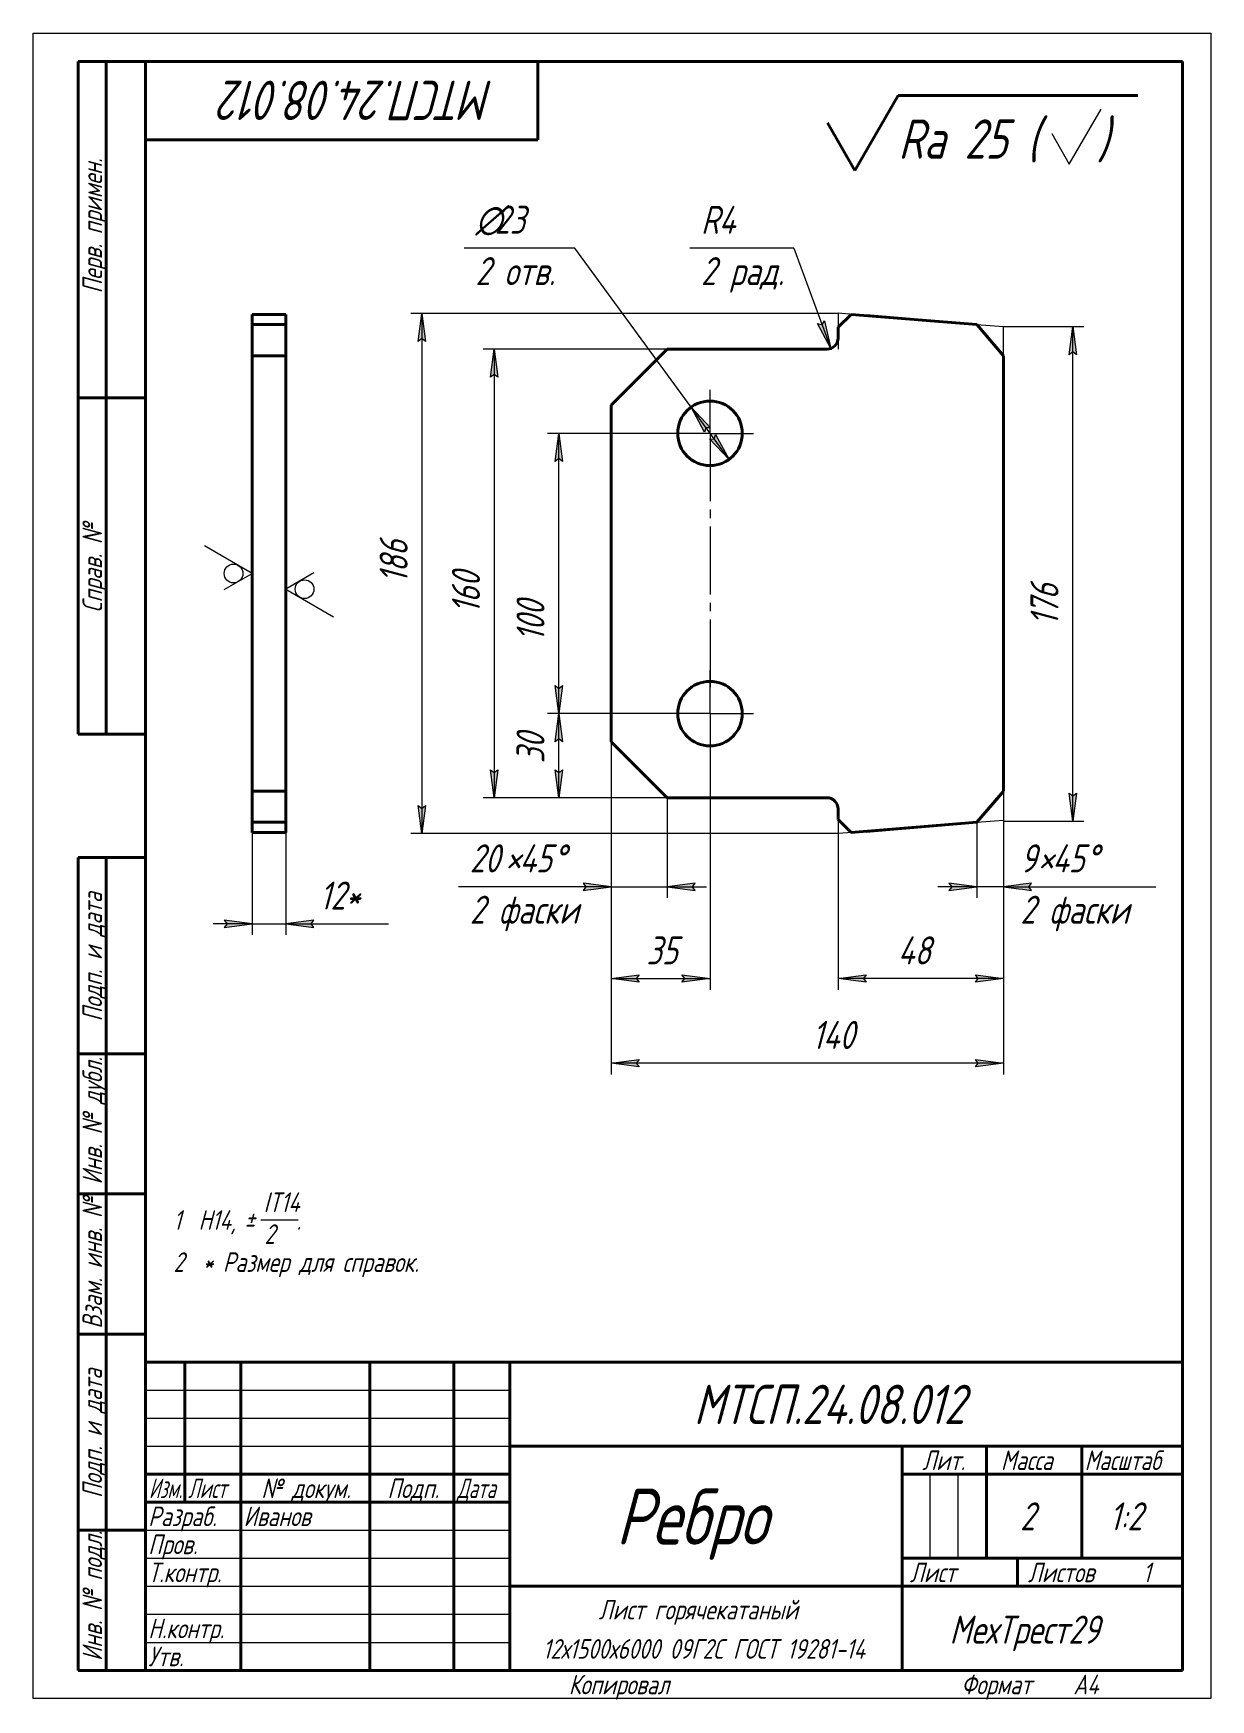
# Model space of a CAD drawing. Header units: millimetres. Extents: x 0 to 210, y 0 to 297.
import ezdxf

# ---------------------------------------------------------------- set-up
doc = ezdxf.new("R2010")
doc.units = ezdxf.units.MM
for name, pattern in [('K5LT_AXLED', [16.607964, 12.107964, -1.5, 1.5, -1.5]), ('K5LT_BASIC', [0]), ('K5LT_THIN', [0])]:
    doc.linetypes.add(name, pattern=pattern)
doc.layers.add('Системный слой', color=7, linetype='Continuous')
doc.styles.add('KDIMTEXTSTYLE', font='GOST_AU.SHX', dxfattribs={"width": 0.96, "oblique": 15, "height": 5})
doc.styles.add('KTEXTSTYLE', font='GOST_AU.SHX', dxfattribs={"width": 0.96, "height": 5})
doc.dimstyles.new('KDIMSTYLE (0.50)', dxfattribs={"dimtxt": 5, "dimasz": 1, "dimexe": 2, "dimexo": 0, "dimgap": 1, "dimtad": 1, "dimlfac": 2, "dimtxsty": 'KDIMTEXTSTYLE', "dimsah": 1, "dimcen": 0, "dimdle": 1, "dimadec": 0, "dimazin": 0, "dimtfac": 0.667, "dimtmove": 0, "dimatfit": 3, "dimfxl": 1, "dimtvp": 1, "dimtolj": 1, "dimtzin": 0, "dimarcsym": 0})

# ---------------------------------------------------------------- blocks, each defined once
blk = doc.blocks.new('D0')
at = {"layer": 'Системный слой'}
blk.add_hatch(color=7, dxfattribs=at).paths.add_polyline_path([(39.05, 138.18), (34.05, 138.84), (34.55, 138.18), (34.05, 137.52)])
at = {"layer": 'Системный слой', "color": 7, "linetype": 'K5LT_THIN', "lineweight": 18}
for p, q in [((39.05, 156.27), (39.05, 136.18)), ((45.05, 156.27), (45.05, 136.18)), ((39.05, 138.18), (32.05, 138.18)), ((39.05, 138.18), (34.05, 138.84)), ((34.05, 138.84), (34.55, 138.18)), ((34.55, 138.18), (34.05, 137.52)), ((34.05, 137.52), (39.05, 138.18)), ((39.05, 138.18), (45.05, 138.18)), ((45.05, 138.18), (49.05, 138.18))]:
    blk.add_line(p, q, dxfattribs=at)
blk.add_wipeout([(51.05, 139.18), (51.05, 146.32), (60.92, 146.32), (60.92, 139.18)]).dxf.layer = 'Системный слой'
at = {"layer": 'Системный слой'}
blk.add_hatch(color=7, dxfattribs=at).paths.add_polyline_path([(49.55, 138.18), (50.05, 138.84), (45.05, 138.18), (50.05, 137.52)])
at = {"layer": 'Системный слой', "color": 7, "linetype": 'K5LT_THIN', "lineweight": 18}
for p, q in [((50.05, 138.84), (45.05, 138.18)), ((45.05, 138.18), (50.05, 137.52)), ((45.05, 138.18), (52.05, 138.18)), ((49.05, 138.18), (63.33, 138.18)), ((49.55, 138.18), (50.05, 138.84)), ((50.05, 137.52), (49.55, 138.18))]:
    blk.add_line(p, q, dxfattribs=at)
at = {"layer": 'Системный слой', "color": 7, "insert": (51.05, 145.71), "char_height": 5, "attachment_point": 1, "style": 'KTEXTSTYLE'}
blk.add_mtext('\\H3.5;\\W0.965;\\Q15;\\Q15;\\H5.00;12*', dxfattribs=at)
blk = doc.blocks.new('KDIMARROW_02')
at = {"layer": 'Системный слой'}
blk.add_hatch(color=0, dxfattribs=at).paths.add_polyline_path([(4.5, 0), (5, 0.66), (0, 0), (5, -0.66)])
at = {"layer": 'Системный слой', "color": 0, "linetype": 'K5LT_THIN', "lineweight": 18}
for p, q in [((0, 0), (-1, 0)), ((5, 0.66), (0, 0)), ((0, 0), (5, -0.66)), ((0, 0), (7, 0)), ((4.5, 0), (5, 0.66)), ((5, -0.66), (4.5, 0))]:
    blk.add_line(p, q, dxfattribs=at)
blk = doc.blocks.new('U0')
at = {"layer": 'Системный слой', "color": 7, "linetype": 'K5LT_THIN', "lineweight": 18}
for p, q in [((50.05, 200.74), (45.05, 197.85)), ((45.05, 197.85), (53.55, 192.95))]:
    blk.add_line(p, q, dxfattribs=at)
blk.add_arc((48.38, 197.85), 1.67, 0, 360, dxfattribs=at)
blk = doc.blocks.new('U1')
at = {"layer": 'Системный слой', "color": 7, "linetype": 'K5LT_THIN', "lineweight": 18}
for p, q in [((39.05, 200.65), (30.55, 205.56)), ((34.05, 197.77), (39.05, 200.65))]:
    blk.add_line(p, q, dxfattribs=at)
blk.add_arc((35.71, 200.65), 1.67, 0, 360, dxfattribs=at)
blk = doc.blocks.new('U2')
at = {"layer": 'Системный слой', "color": 30, "linetype": 'K5LT_AXLED', "lineweight": 18, "true_color": 0xff8000}
for q in [(120.7, 183.4), (112.95, 175.65), (128.45, 175.65), (120.7, 167.9)]:
    blk.add_line((120.7, 175.65), q, dxfattribs=at)
blk = doc.blocks.new('U3')
at = {"layer": 'Системный слой', "color": 30, "linetype": 'K5LT_AXLED', "lineweight": 18, "true_color": 0xff8000}
for q in [(120.7, 233.4), (112.95, 225.65), (128.45, 225.65), (120.7, 180.4)]:
    blk.add_line((120.7, 225.65), q, dxfattribs=at)
blk = doc.blocks.new('D1')
at = {"layer": 'Системный слой'}
for points in [[(148.55, 127.73), (148.05, 128.39), (148.55, 129.04), (143.55, 128.39)], [(173.05, 128.39), (168.05, 129.04), (168.55, 128.39), (168.05, 127.73)]]:
    blk.add_hatch(color=7, dxfattribs=at).paths.add_polyline_path(points)
at = {"layer": 'Системный слой', "color": 7, "linetype": 'K5LT_THIN', "lineweight": 18}
for p, q in [((173.05, 161.84), (173.05, 126.39)), ((143.55, 154.25), (143.55, 126.39)), ((143.55, 128.39), (148.55, 129.04)), ((148.55, 127.73), (143.55, 128.39)), ((148.55, 129.04), (148.05, 128.39)), ((148.05, 128.39), (148.55, 127.73)), ((168.55, 128.39), (168.05, 129.04)), ((168.05, 129.04), (173.05, 128.39)), ((173.05, 128.39), (168.05, 127.73)), ((168.05, 127.73), (168.55, 128.39))]:
    blk.add_line(p, q, dxfattribs=at)
blk.add_wipeout([(154.21, 129.39), (154.21, 136.52), (162.06, 136.52), (162.06, 129.39)]).dxf.layer = 'Системный слой'
blk.add_line((173.05, 128.39), (143.55, 128.39), dxfattribs=at)
at = {"layer": 'Системный слой', "color": 7, "insert": (154.21, 135.92), "char_height": 5, "attachment_point": 1, "style": 'KTEXTSTYLE'}
blk.add_mtext('\\H3.5;\\W0.965;\\Q15;\\Q15;\\H5.00;48', dxfattribs=at)
blk = doc.blocks.new('KDIMARROW_01')
at = {"layer": 'Системный слой'}
blk.add_hatch(color=0, dxfattribs=at).paths.add_polyline_path([(0, 0), (-5, 0.66), (-4.5, 0), (-5, -0.66)])
at = {"layer": 'Системный слой', "color": 0, "linetype": 'K5LT_THIN', "lineweight": 18}
for p, q in [((-4.5, 0), (-5, 0.66)), ((-5, 0.66), (0, 0)), ((0, 0), (-5, -0.66)), ((-5, -0.66), (-4.5, 0)), ((0, 0), (-1, 0))]:
    blk.add_line(p, q, dxfattribs=at)
blk = doc.blocks.new('D2')
at = {"layer": 'Системный слой'}
blk.add_hatch(color=7, dxfattribs=at).paths.add_polyline_path([(168.31, 144.78), (163.31, 145.44), (163.81, 144.78), (163.31, 144.12)])
at = {"layer": 'Системный слой', "color": 7, "linetype": 'K5LT_THIN', "lineweight": 18}
for p, q in [((173.05, 161.58), (173.05, 142.78)), ((168.31, 156.27), (168.31, 142.78)), ((168.31, 144.78), (161.31, 144.78)), ((168.31, 144.78), (163.31, 145.44)), ((163.31, 145.44), (163.81, 144.78)), ((163.81, 144.78), (163.31, 144.12)), ((163.31, 144.12), (168.31, 144.78)), ((173.05, 144.78), (168.31, 144.78)), ((173.05, 144.78), (174.05, 144.78))]:
    blk.add_line(p, q, dxfattribs=at)
blk.add_wipeout([(176.05, 136.64), (176.05, 153.04), (197.35, 153.04), (197.35, 136.64)]).dxf.layer = 'Системный слой'
at = {"layer": 'Системный слой'}
blk.add_hatch(color=7, dxfattribs=at).paths.add_polyline_path([(177.55, 144.78), (178.05, 145.44), (173.05, 144.78), (178.05, 144.12)])
at = {"layer": 'Системный слой', "color": 7, "linetype": 'K5LT_THIN', "lineweight": 18}
for p, q in [((178.05, 145.44), (173.05, 144.78)), ((173.05, 144.78), (178.05, 144.12)), ((173.05, 144.78), (180.05, 144.78)), ((174.05, 144.78), (200.24, 144.78)), ((177.55, 144.78), (178.05, 145.44)), ((178.05, 144.12), (177.55, 144.78))]:
    blk.add_line(p, q, dxfattribs=at)
at = {"layer": 'Системный слой', "color": 7, "char_height": 5, "attachment_point": 1, "style": 'KTEXTSTYLE'}
for s, insert in [('\\H3.5;\\W0.965;\\Q15;\\Q15;\\H5.00;9', (176.05, 152.34)), ('\\H3.5;\\W0.965;\\Q15;\\Q15;\\H5.00;45', (181.74, 152.34)), ('\\H3.5;\\W0.965;\\Q15;\\Q15;\\H5.00;°', (187.69, 152.34)), ('\\H3.5;\\W0.965;\\Q15;\\Q15;\\H5.00;×', (179.22, 152.34)), ('\\H3.5;\\W0.965;\\Q15;\\Q15;\\H5.00;2 фаски', (176.05, 143.18))]:
    blk.add_mtext(s, dxfattribs=dict(at, insert=insert))
blk = doc.blocks.new('D3')
at = {"layer": 'Системный слой'}
for points in [[(186.05, 239.68), (185.4, 244.68), (184.74, 239.68), (185.4, 240.18)], [(185.4, 156.48), (186.05, 161.48), (185.4, 160.98), (184.74, 161.48)]]:
    blk.add_hatch(color=7, dxfattribs=at).paths.add_polyline_path(points)
at = {"layer": 'Системный слой', "color": 7, "linetype": 'K5LT_THIN', "lineweight": 18}
for p, q in [((173.05, 244.68), (187.4, 244.68)), ((184.74, 239.68), (185.4, 244.68)), ((185.4, 244.68), (186.05, 239.68)), ((185.4, 240.18), (184.74, 239.68)), ((186.05, 239.68), (185.4, 240.18)), ((185.4, 156.48), (184.74, 161.48)), ((184.74, 161.48), (185.4, 160.98)), ((185.4, 160.98), (186.05, 161.48)), ((186.05, 161.48), (185.4, 156.48)), ((173.05, 156.48), (187.4, 156.48))]:
    blk.add_line(p, q, dxfattribs=at)
blk.add_wipeout([(184.4, 191.34), (177.26, 191.34), (177.26, 201.21), (184.4, 201.21)]).dxf.layer = 'Системный слой'
blk.add_line((185.4, 156.48), (185.4, 244.68), dxfattribs=at)
at = {"layer": 'Системный слой', "color": 7, "insert": (177.86, 191.34), "char_height": 5, "attachment_point": 1, "rotation": 90, "style": 'KTEXTSTYLE'}
blk.add_mtext('\\H3.5;\\W0.965;\\Q15;\\Q15;\\H5.00;176', dxfattribs=at)
blk = doc.blocks.new('D4')
at = {"layer": 'Системный слой'}
for points in [[(69.96, 242.05), (69.31, 247.05), (68.65, 242.05), (69.31, 242.55)], [(69.31, 154.25), (69.96, 159.25), (69.31, 158.75), (68.65, 159.25)]]:
    blk.add_hatch(color=7, dxfattribs=at).paths.add_polyline_path(points)
at = {"layer": 'Системный слой', "color": 7, "linetype": 'K5LT_THIN', "lineweight": 18}
for p, q in [((143.55, 247.05), (67.31, 247.05)), ((68.65, 242.05), (69.31, 247.05)), ((69.31, 247.05), (69.96, 242.05)), ((69.31, 242.55), (68.65, 242.05)), ((69.96, 242.05), (69.31, 242.55)), ((69.31, 154.25), (68.65, 159.25)), ((68.65, 159.25), (69.31, 158.75)), ((69.31, 158.75), (69.96, 159.25)), ((69.96, 159.25), (69.31, 154.25)), ((143.55, 154.25), (67.31, 154.25))]:
    blk.add_line(p, q, dxfattribs=at)
blk.add_wipeout([(68.31, 198.91), (61.17, 198.91), (61.17, 208.78), (68.31, 208.78)]).dxf.layer = 'Системный слой'
blk.add_line((69.31, 247.05), (69.31, 154.25), dxfattribs=at)
at = {"layer": 'Системный слой', "color": 7, "insert": (61.77, 198.91), "char_height": 5, "attachment_point": 1, "rotation": 90, "style": 'KTEXTSTYLE'}
blk.add_mtext('\\H3.5;\\W0.965;\\Q15;\\Q15;\\H5.00;186', dxfattribs=at)
blk = doc.blocks.new('D5')
at = {"layer": 'Системный слой'}
for points in [[(107.55, 113.31), (108.05, 113.97), (103.05, 113.31), (108.05, 112.65)], [(173.05, 113.31), (168.05, 113.97), (168.55, 113.31), (168.05, 112.65)]]:
    blk.add_hatch(color=7, dxfattribs=at).paths.add_polyline_path(points)
at = {"layer": 'Системный слой', "color": 7, "linetype": 'K5LT_THIN', "lineweight": 18}
for p, q in [((103.05, 170.65), (103.05, 111.31)), ((173.05, 161.84), (173.05, 111.31)), ((103.05, 113.31), (108.05, 113.97)), ((108.05, 112.65), (103.05, 113.31)), ((108.05, 113.97), (107.55, 113.31)), ((107.55, 113.31), (108.05, 112.65)), ((168.55, 113.31), (168.05, 113.97)), ((168.05, 113.97), (173.05, 113.31)), ((173.05, 113.31), (168.05, 112.65)), ((168.05, 112.65), (168.55, 113.31))]:
    blk.add_line(p, q, dxfattribs=at)
blk.add_wipeout([(138.9, 114.31), (138.9, 121.44), (148.78, 121.44), (148.78, 114.31)]).dxf.layer = 'Системный слой'
blk.add_line((173.05, 113.31), (103.05, 113.31), dxfattribs=at)
at = {"layer": 'Системный слой', "color": 7, "insert": (138.9, 120.84), "char_height": 5, "attachment_point": 1, "style": 'KTEXTSTYLE'}
blk.add_mtext('\\H3.5;\\W0.965;\\Q15;\\Q15;\\H5.00;140', dxfattribs=at)
blk = doc.blocks.new('D6')
at = {"layer": 'Системный слой'}
blk.add_hatch(color=7, dxfattribs=at).paths.add_polyline_path([(117.55, 144.78), (118.05, 145.44), (113.05, 144.78), (118.05, 144.12)])
at = {"layer": 'Системный слой', "color": 7, "linetype": 'K5LT_THIN', "lineweight": 18}
for p, q in [((103.05, 170.65), (103.05, 142.78)), ((113.05, 160.65), (113.05, 142.78)), ((103.05, 144.78), (102.05, 144.78)), ((103.05, 144.78), (113.05, 144.78)), ((118.05, 145.44), (113.05, 144.78)), ((113.05, 144.78), (118.05, 144.12)), ((113.05, 144.78), (120.05, 144.78)), ((117.55, 144.78), (118.05, 145.44)), ((118.05, 144.12), (117.55, 144.78))]:
    blk.add_line(p, q, dxfattribs=at)
blk.add_wipeout([(77.86, 136.64), (77.86, 153.04), (99.16, 153.04), (99.16, 136.64)]).dxf.layer = 'Системный слой'
at = {"layer": 'Системный слой'}
blk.add_hatch(color=7, dxfattribs=at).paths.add_polyline_path([(98.05, 144.12), (103.05, 144.78), (98.05, 145.44), (98.55, 144.78)])
at = {"layer": 'Системный слой', "color": 7, "linetype": 'K5LT_THIN', "lineweight": 18}
for p, q in [((102.05, 144.78), (75.86, 144.78)), ((103.05, 144.78), (96.05, 144.78)), ((103.05, 144.78), (98.05, 145.44)), ((98.05, 145.44), (98.55, 144.78)), ((98.55, 144.78), (98.05, 144.12)), ((98.05, 144.12), (103.05, 144.78))]:
    blk.add_line(p, q, dxfattribs=at)
at = {"layer": 'Системный слой', "color": 7, "char_height": 5, "attachment_point": 1, "style": 'KTEXTSTYLE'}
for s, insert in [('\\H3.5;\\W0.965;\\Q15;\\Q15;\\H5.00;20', (77.86, 152.34)), ('\\H3.5;\\W0.965;\\Q15;\\Q15;\\H5.00;45', (86.72, 152.34)), ('\\H3.5;\\W0.965;\\Q15;\\Q15;\\H5.00;°', (92.67, 152.34)), ('\\H3.5;\\W0.965;\\Q15;\\Q15;\\H5.00;×', (84.21, 152.34)), ('\\H3.5;\\W0.965;\\Q15;\\Q15;\\H5.00;2 фаски', (77.86, 143.18))]:
    blk.add_mtext(s, dxfattribs=dict(at, insert=insert))
blk = doc.blocks.new('D7')
at = {"layer": 'Системный слой'}
for points in [[(82.87, 235.65), (82.21, 240.65), (81.55, 235.65), (82.21, 236.15)], [(82.21, 160.65), (82.87, 165.65), (82.21, 165.15), (81.55, 165.65)]]:
    blk.add_hatch(color=7, dxfattribs=at).paths.add_polyline_path(points)
at = {"layer": 'Системный слой', "color": 7, "linetype": 'K5LT_THIN', "lineweight": 18}
for p, q in [((113.05, 240.65), (80.21, 240.65)), ((81.55, 235.65), (82.21, 240.65)), ((82.21, 240.65), (82.87, 235.65)), ((82.21, 236.15), (81.55, 235.65)), ((82.87, 235.65), (82.21, 236.15)), ((82.21, 160.65), (81.55, 165.65)), ((81.55, 165.65), (82.21, 165.15)), ((82.21, 165.15), (82.87, 165.65)), ((82.87, 165.65), (82.21, 160.65)), ((113.05, 160.65), (80.21, 160.65))]:
    blk.add_line(p, q, dxfattribs=at)
blk.add_wipeout([(81.21, 193.51), (74.07, 193.51), (74.07, 203.39), (81.21, 203.39)]).dxf.layer = 'Системный слой'
blk.add_line((82.21, 240.65), (82.21, 160.65), dxfattribs=at)
at = {"layer": 'Системный слой', "color": 7, "insert": (74.67, 193.51), "char_height": 5, "attachment_point": 1, "rotation": 90, "style": 'KTEXTSTYLE'}
blk.add_mtext('\\H3.5;\\W0.965;\\Q15;\\Q15;\\H5.00;160', dxfattribs=at)
blk = doc.blocks.new('D8')
at = {"layer": 'Системный слой', "color": 7, "linetype": 'K5LT_THIN', "lineweight": 18}
blk.add_line((113.05, 160.65), (91.71, 160.65), dxfattribs=at)
blk.add_wipeout([(92.71, 166.77), (85.57, 166.77), (85.57, 174.23), (92.71, 174.23)]).dxf.layer = 'Системный слой'
at = {"layer": 'Системный слой'}
for points in [[(94.37, 170.65), (93.71, 175.65), (93.05, 170.65), (93.71, 171.15)], [(93.71, 160.65), (94.37, 165.65), (93.71, 165.15), (93.05, 165.65)]]:
    blk.add_hatch(color=7, dxfattribs=at).paths.add_polyline_path(points)
at = {"layer": 'Системный слой', "color": 7, "linetype": 'K5LT_THIN', "lineweight": 18}
for p, q in [((120.7, 175.65), (91.71, 175.65)), ((93.05, 170.65), (93.71, 175.65)), ((93.71, 175.65), (94.37, 170.65)), ((93.71, 160.65), (93.71, 175.65)), ((93.71, 171.15), (93.05, 170.65)), ((94.37, 170.65), (93.71, 171.15)), ((93.71, 160.65), (93.05, 165.65)), ((93.05, 165.65), (93.71, 165.15)), ((93.71, 165.15), (94.37, 165.65)), ((94.37, 165.65), (93.71, 160.65))]:
    blk.add_line(p, q, dxfattribs=at)
at = {"layer": 'Системный слой', "color": 7, "insert": (86.18, 166.77), "char_height": 5, "attachment_point": 1, "rotation": 90, "style": 'KTEXTSTYLE'}
blk.add_mtext('\\H3.5;\\W0.965;\\Q15;\\Q15;\\H5.00;30', dxfattribs=at)
blk = doc.blocks.new('D9')
at = {"layer": 'Системный слой'}
for points in [[(94.37, 220.65), (93.71, 225.65), (93.05, 220.65), (93.71, 221.15)], [(93.71, 175.65), (94.37, 180.65), (93.71, 180.15), (93.05, 180.65)]]:
    blk.add_hatch(color=7, dxfattribs=at).paths.add_polyline_path(points)
at = {"layer": 'Системный слой', "color": 7, "linetype": 'K5LT_THIN', "lineweight": 18}
for p, q in [((120.7, 225.65), (91.71, 225.65)), ((93.05, 220.65), (93.71, 225.65)), ((93.71, 225.65), (94.37, 220.65)), ((93.71, 221.15), (93.05, 220.65)), ((94.37, 220.65), (93.71, 221.15)), ((93.71, 175.65), (93.05, 180.65)), ((93.05, 180.65), (93.71, 180.15)), ((93.71, 180.15), (94.37, 180.65)), ((94.37, 180.65), (93.71, 175.65)), ((120.7, 175.65), (91.71, 175.65))]:
    blk.add_line(p, q, dxfattribs=at)
blk.add_wipeout([(92.71, 188.51), (85.57, 188.51), (85.57, 198.39), (92.71, 198.39)]).dxf.layer = 'Системный слой'
blk.add_line((93.71, 175.65), (93.71, 225.65), dxfattribs=at)
at = {"layer": 'Системный слой', "color": 7, "insert": (86.18, 188.51), "char_height": 5, "attachment_point": 1, "rotation": 90, "style": 'KTEXTSTYLE'}
blk.add_mtext('\\H3.5;\\W0.965;\\Q15;\\Q15;\\H5.00;100', dxfattribs=at)
blk = doc.blocks.new('D10')
at = {"layer": 'Системный слой', "color": 7, "linetype": 'K5LT_THIN', "lineweight": 18}
for p, q in [((120.7, 175.65), (120.7, 126.39)), ((103.05, 170.65), (103.05, 126.39))]:
    blk.add_line(p, q, dxfattribs=at)
blk.add_wipeout([(109.36, 129.39), (109.36, 136.52), (116.44, 136.52), (116.44, 129.39)]).dxf.layer = 'Системный слой'
at = {"layer": 'Системный слой'}
for points in [[(107.55, 128.39), (108.05, 129.04), (103.05, 128.39), (108.05, 127.73)], [(120.7, 128.39), (115.7, 129.04), (116.2, 128.39), (115.7, 127.73)]]:
    blk.add_hatch(color=7, dxfattribs=at).paths.add_polyline_path(points)
at = {"layer": 'Системный слой', "color": 7, "linetype": 'K5LT_THIN', "lineweight": 18}
for p, q in [((103.05, 128.39), (108.05, 129.04)), ((108.05, 127.73), (103.05, 128.39)), ((103.05, 128.39), (120.7, 128.39)), ((108.05, 129.04), (107.55, 128.39)), ((107.55, 128.39), (108.05, 127.73)), ((116.2, 128.39), (115.7, 129.04)), ((115.7, 129.04), (120.7, 128.39)), ((120.7, 128.39), (115.7, 127.73)), ((115.7, 127.73), (116.2, 128.39))]:
    blk.add_line(p, q, dxfattribs=at)
at = {"layer": 'Системный слой', "color": 7, "insert": (109.36, 135.92), "char_height": 5, "attachment_point": 1, "style": 'KTEXTSTYLE'}
blk.add_mtext('\\H3.5;\\W0.965;\\Q15;\\Q15;\\H5.00;35', dxfattribs=at)
blk = doc.blocks.new('D11')
at = {"layer": 'Системный слой'}
blk.add_hatch(color=7, dxfattribs=at).paths.add_polyline_path([(142.24, 240.78), (141.13, 245.7), (140.68, 245), (139.89, 245.24)])
at = {"layer": 'Системный слой', "color": 7, "linetype": 'K5LT_THIN', "lineweight": 18}
for p, q in [((135.63, 258.69), (142.24, 240.78)), ((142.24, 240.78), (139.89, 245.24)), ((139.89, 245.24), (140.68, 245)), ((140.68, 245), (141.13, 245.7)), ((141.13, 245.7), (142.24, 240.78))]:
    blk.add_line(p, q, dxfattribs=at)
blk.add_wipeout([(119.08, 250.56), (119.08, 266.83), (133.05, 266.83), (133.05, 250.56)]).dxf.layer = 'Системный слой'
blk.add_line((135.63, 258.69), (117.08, 258.69), dxfattribs=at)
at = {"layer": 'Системный слой', "color": 7, "char_height": 5, "attachment_point": 1, "style": 'KTEXTSTYLE'}
for s, insert in [('\\H3.5;\\W0.965;\\Q15;\\Q15;\\H5.00;R', (119.08, 266.23)), ('\\H3.5;\\W0.965;\\Q15;\\Q15;\\H5.00;4', (122.26, 266.23)), ('\\H3.5;\\W0.965;\\Q15;\\Q15;\\H5.00;2 рад.', (119.08, 257.09))]:
    blk.add_mtext(s, dxfattribs=dict(at, insert=insert))
blk = doc.blocks.new('D12')
at = {"layer": 'Системный слой'}
for points in [[(120.79, 226.65), (117.31, 230.3), (119.72, 225.87), (119.96, 226.66)], [(124.09, 221.01), (121.67, 225.44), (121.43, 224.64), (120.61, 224.66)]]:
    blk.add_hatch(color=7, dxfattribs=at).paths.add_polyline_path(points)
at = {"layer": 'Системный слой', "color": 7, "linetype": 'K5LT_THIN', "lineweight": 18}
for p, q in [((117.31, 230.3), (96.61, 258.69)), ((117.31, 230.3), (120.79, 226.65)), ((119.72, 225.87), (117.31, 230.3)), ((124.09, 221.01), (117.31, 230.3)), ((119.96, 226.66), (119.72, 225.87)), ((120.79, 226.65), (119.96, 226.66)), ((124.09, 221.01), (120.61, 224.66)), ((120.61, 224.66), (121.43, 224.64)), ((121.43, 224.64), (121.67, 225.44)), ((121.67, 225.44), (124.09, 221.01))]:
    blk.add_line(p, q, dxfattribs=at)
blk.add_wipeout([(78.87, 250.56), (78.87, 266.95), (93.98, 266.95), (93.98, 250.56)]).dxf.layer = 'Системный слой'
blk.add_line((96.61, 258.69), (76.87, 258.69), dxfattribs=at)
at = {"layer": 'Системный слой', "color": 7, "char_height": 5, "attachment_point": 1, "style": 'KTEXTSTYLE'}
for s, insert in [('\\H3.5;\\W0.965;\\Q15;\\Q15;\\H5.00;∅', (78.87, 266.26)), ('\\H3.5;\\W0.965;\\Q15;\\Q15;\\H5.00;23', (82.31, 266.26)), ('\\H3.5;\\W0.965;\\Q15;\\Q15;\\H5.00;2 отв.', (78.87, 257.09))]:
    blk.add_mtext(s, dxfattribs=dict(at, insert=insert))
blk = doc.blocks.new('U4')
at = {"color": 7, "linetype": 'K5LT_THIN', "lineweight": 18}
for p, q in [((0, 0), (0, 297)), ((0, 297), (210, 297)), ((210, 297), (210, 0)), ((20, 55), (85, 55)), ((20, 50), (85, 50)), ((20, 45), (85, 45)), ((159.96, 25), (159.96, 40)), ((164.98, 25), (164.98, 40)), ((20, 30), (85, 30)), ((20, 25), (85, 25)), ((20, 20), (85, 20)), ((20, 15), (85, 15)), ((20, 10), (85, 10)), ((210, 0), (0, 0))]:
    blk.add_line(p, q, dxfattribs=at)
at = {"color": 150, "linetype": 'K5LT_BASIC', "lineweight": 40, "true_color": 0x0080ff}
for p, q in [((8, 172), (8, 292)), ((20, 292), (8, 292)), ((13, 172), (13, 292)), ((20, 5), (20, 292)), ((20, 292), (205, 292)), ((90, 292), (90, 278)), ((205, 292), (205, 5)), ((90, 278), (20, 278)), ((20, 232), (8, 232)), ((20, 172), (8, 172)), ((8, 5), (8, 150)), ((20, 150), (8, 150)), ((13, 5), (13, 150)), ((20, 115), (8, 115)), ((20, 90), (8, 90)), ((20, 65), (8, 65)), ((20, 60), (205, 60)), ((20, 5), (20, 60)), ((27, 35), (27, 60)), ((37, 5), (37, 60)), ((60, 5), (60, 60)), ((75, 5), (75, 60)), ((85, 5), (85, 60)), ((85, 45), (205, 45)), ((155, 5), (155, 45)), ((170, 25), (170, 45)), ((187, 25), (187, 45)), ((20, 40), (85, 40)), ((155, 40), (170, 40)), ((170, 40), (205, 40)), ((20, 35), (85, 35)), ((20, 30), (8, 30)), ((155, 25), (205, 25)), ((175.57, 20), (175.57, 25)), ((85, 20), (155, 20)), ((155, 20), (205, 20)), ((20, 5), (8, 5)), ((205, 5), (20, 5))]:
    blk.add_line(p, q, dxfattribs=at)
at = {"color": 7, "attachment_point": 1, "style": 'KTEXTSTYLE'}
for s, insert, char_height, rotation in [('\\H3.5;\\W0.965;\\Q15;\\Q15;\\H7.00;МТСП.24.08.012', (82.2, 281.55), 7, 180), ('\\H3.5;\\W0.965;\\Q15;\\Q15;Перв. примен.', (8.77, 250.61), 3.5, 90), ('\\H3.5;\\W0.965;\\Q15;\\Q15;Справ. №', (8.77, 193.68), 3.5, 90), ('\\H3.5;\\W0.965;\\Q15;\\Q15;Подп. и дата', (8.77, 120.75), 3.5, 90), ('\\H3.5;\\W0.965;\\Q15;\\Q15;Инв. № дубл.', (8.77, 91.67), 3.5, 90), ('\\H3.5;\\W0.965;\\Q15;\\Q15;Взам. инв. №', (8.77, 65.94), 3.5, 90), ('\\H3.5;\\W0.965;\\Q15;\\Q15;Подп. и дата', (8.77, 35.75), 3.5, 90), ('\\H3.5;\\W0.965;\\Q15;\\Q15;Инв. № подл.', (8.77, 6.67), 3.5, 90)]:
    blk.add_mtext(s, dxfattribs=dict(at, insert=insert, char_height=char_height, rotation=rotation))
for s, insert, char_height in [('\\H3.5;\\W0.965;\\Q15;\\Q15;\\H7.00;МТСП.24.08.012', (117.8, 55.95), 7), ('\\H3.5;\\W0.965;\\Q15;\\Q15;Лит.', (158.56, 44.23), 3.5), ('\\H3.5;\\W0.965;\\Q15;\\Q15;Масса', (172.58, 44.23), 3.5), ('\\H3.5;\\W0.965;\\Q15;\\Q15;\\W0.941;Масштаб', (187.52, 44.23), 3.5), ('\\H3.5;\\W0.965;\\Q15;\\Q15;\\W0.797;Изм.', (20.61, 39.23), 3.5), ('\\H3.5;\\W0.965;\\Q15;\\Q15;\\W0.807;Лист', (27.6, 39.23), 3.5), ('\\H3.5;\\W0.965;\\Q15;\\Q15;№ докум.', (40.67, 39.23), 3.5), ('\\H3.5;\\W0.965;\\Q15;\\Q15;Подп.', (63.15, 39.23), 3.5), ('\\H3.5;\\W0.965;\\Q15;\\Q15;\\W0.807;Дата', (75.6, 39.23), 3.5), ('\\H3.5;\\W0.965;\\Q15;\\Q15;\\H10.00;Ребро', (103.89, 37.43), 10), ('\\H3.5;\\W0.965;\\Q15;\\Q15;Разраб.', (20.5, 34.23), 3.5), ('\\H3.5;\\W0.965;\\Q15;\\Q15;Иванов', (37.5, 34.23), 3.5), ('\\H3.5;\\W0.965;\\Q15;\\Q15;\\H5.00;2', (176, 34.97), 5), ('\\H3.5;\\W0.965;\\Q15;\\Q15;\\H5.00;1:2', (191.92, 34.97), 5), ('\\H3.5;\\W0.965;\\Q15;\\Q15;Пров.', (20.5, 29.23), 3.5), ('\\H3.5;\\W0.965;\\Q15;\\Q15;Т.контр.', (20.5, 24.23), 3.5), ('\\H3.5;\\W0.965;\\Q15;\\Q15;Лист', (156.36, 24.23), 3.5), ('\\H3.5;\\W0.965;\\Q15;\\Q15;Листов', (177.41, 24.23), 3.5), ('\\H3.5;\\W0.965;\\Q15;\\Q15;1', (197.91, 24.23), 3.5), ('\\H3.5;\\W0.965;\\Q15;\\Q15;Лист горячекатаный', (100.84, 17.58), 3.5), ('\\H3.5;\\W0.965;\\Q15;\\Q15;Н.контр.', (20.5, 14.23), 3.5), ('\\H3.5;\\W0.965;\\Q15;\\Q15;\\H5.00;МехТрест29', (163.41, 14.77), 5), ('\\H3.5;\\W0.965;\\Q15;\\Q15;Утв.', (20.5, 9.23), 3.5), ('\\H3.5;\\W0.965;\\Q15;\\Q15;   12х1500х6000 09Г2С ГОСТ 19281-14', (85.66, 10.58), 3.5), ('\\H3.5;\\W0.965;\\Q15;\\Q15;Копировал', (95.5, 4.23), 3.5), ('\\H3.5;\\W0.965;\\Q15;\\Q15;Формат', (165.5, 4.23), 3.5), ('\\H3.5;\\W0.965;\\Q15;\\Q15;A4', (185.5, 4.23), 3.5)]:
    blk.add_mtext(s, dxfattribs=dict(at, insert=insert, char_height=char_height))
blk = doc.blocks.new('U5')
at = {"color": 7, "linetype": 'K5LT_THIN', "lineweight": 18}
blk.add_line((40.56, 85.34), (47.23, 85.34), dxfattribs=at)
at = {"color": 7, "char_height": 3.5, "attachment_point": 1, "style": 'KTEXTSTYLE'}
for s, insert in [('\\H3.5;\\W0.965;\\Q15;\\Q15;IT14', (41.08, 90.26)), ('\\H3.5;\\W0.965;\\Q15;\\Q15;1', (25, 87.09)), ('\\H3.5;\\W0.965;\\Q15;\\Q15;H14, ', (29.48, 87.09)), ('\\H3.5;\\W0.965;\\Q15;\\Q15;±', (37.63, 87.09)), ('\\H3.5;\\W0.965;\\Q15;\\Q15;2', (41.23, 84.57)), ('\\H3.5;\\W0.965;\\Q15;\\Q15;.', (46.94, 87.09)), ('\\H3.5;\\W0.965;\\Q15;\\Q15;2', (25, 79.57)), ('\\H3.5;\\W0.965;\\Q15;\\Q15;* Размер для справок.', (30.22, 79.57))]:
    blk.add_mtext(s, dxfattribs=dict(at, insert=insert))
blk = doc.blocks.new('U6')
at = {"color": 150, "linetype": 'K5LT_BASIC', "lineweight": 40, "true_color": 0x0080ff}
for p, q in [((146.55, 272.51), (154.28, 285.91)), ((154.28, 285.91), (197, 285.91)), ((141.64, 281.01), (146.55, 272.51))]:
    blk.add_line(p, q, dxfattribs=at)
at = {"color": 7, "linetype": 'K5LT_THIN', "lineweight": 18}
for p, q in [((184.77, 273.69), (190.45, 283.49)), ((181.67, 279.13), (184.77, 273.69))]:
    blk.add_line(p, q, dxfattribs=at)
at = {"color": 7, "char_height": 7, "attachment_point": 1, "style": 'KTEXTSTYLE'}
for s, insert in [('\\H3.5;\\W0.965;\\Q15;\\Q15;\\H7.00;Ra 25 (', (154.28, 281.65)), ('\\H3.5;\\W0.965;\\Q15;\\Q15;\\H7.00;)', (189.75, 281.65))]:
    blk.add_mtext(s, dxfattribs=dict(at, insert=insert))

msp = doc.modelspace()

# ---------------------------------------------------------------- linework, layer by layer
at = {"layer": 'Системный слой', "color": 150, "linetype": 'K5LT_BASIC', "lineweight": 40, "true_color": 0x0080ff}
for p, q in [((39.0483, 245.0405), (39.0483, 246.8735)), ((39.0483, 246.8735), (45.0483, 246.8735)), ((45.0483, 245.0405), (45.0483, 246.8735)), ((145.8596, 246.8735), (143.5483, 244.5622)), ((168.3141, 245.0405), (145.8596, 246.8735)), ((39.0483, 239.4646), (39.0483, 245.0405)), ((39.0483, 245.0405), (45.0483, 245.0405)), ((45.0483, 239.4646), (45.0483, 245.0405)), ((143.5483, 244.5622), (143.5483, 242.654)), ((159.9717, 245.7215), (148.5483, 246.654)), ((168.3141, 245.0405), (159.9717, 245.7215)), ((173.0483, 239.4646), (168.3141, 245.0405)), ((171.7488, 240.9951), (168.3141, 245.0405)), ((173.0483, 239.4646), (171.7488, 240.9951)), ((39.0483, 239.4646), (45.0483, 239.4646)), ((39.0483, 161.8435), (39.0483, 239.4646)), ((45.0483, 161.8435), (45.0483, 239.4646)), ((113.0483, 240.654), (103.0483, 230.654)), ((141.5483, 240.654), (113.0483, 240.654)), ((173.0483, 161.8435), (173.0483, 239.4646)), ((173.0483, 161.8435), (173.0483, 239.4646)), ((103.0483, 170.654), (103.0483, 230.654)), ((103.0483, 170.654), (113.0483, 160.654)), ((39.0483, 161.8435), (45.0483, 161.8435)), ((39.0483, 156.2676), (39.0483, 161.8435)), ((45.0483, 156.2676), (45.0483, 161.8435)), ((113.0483, 160.654), (141.5483, 160.654)), ((168.3141, 156.2676), (173.0483, 161.8435)), ((171.7909, 160.3625), (173.0483, 161.8435)), ((143.5483, 158.654), (143.5483, 156.7459)), ((168.3141, 156.2676), (171.7909, 160.3625)), ((39.0483, 154.4346), (39.0483, 156.2676)), ((39.0483, 156.2676), (45.0483, 156.2676)), ((45.0483, 154.4346), (45.0483, 156.2676)), ((143.5483, 156.7459), (145.8596, 154.4346)), ((145.8596, 154.4346), (168.3141, 156.2676)), ((148.5483, 154.654), (160.5779, 155.636)), ((160.5779, 155.636), (168.3141, 156.2676)), ((45.0483, 154.4346), (39.0483, 154.4346))]:
    msp.add_line(p, q, dxfattribs=at)
at = {"layer": 'Системный слой', "color": 7, "linetype": 'K5LT_THIN', "lineweight": 18}
for p, q in [((146.2429, 246.8422), (143.5483, 247.0622)), ((143.5483, 247.0622), (143.5483, 240.654)), ((168.3141, 245.0405), (173.0483, 244.6829)), ((173.0483, 238.5496), (173.0483, 244.6829)), ((173.0483, 161.8435), (173.0483, 156.4806)), ((143.5483, 156.7459), (143.5483, 154.2459)), ((148.5483, 154.654), (143.5483, 154.2459)), ((168.3141, 156.2676), (173.0483, 156.654))]:
    msp.add_line(p, q, dxfattribs=at)
at = {"layer": 'Системный слой', "color": 150, "linetype": 'K5LT_BASIC', "lineweight": 40, "true_color": 0x0080ff}
for centre in [(120.6983, 225.654), (120.6983, 175.654)]:
    msp.add_circle(centre, 5.75, dxfattribs=at)
for centre, start, end in [((141.5483, 242.654), 270, 0), ((141.5483, 158.654), 0, 90)]:
    msp.add_arc(centre, 2, start, end, dxfattribs=at)

# ---------------------------------------------------------------- block references
for name in ['U6', 'U5']:
    msp.add_blockref(name, (0, 0))
at = {"layer": 'Системный слой'}
for name in ['U3', 'U1', 'U0', 'U2']:
    msp.add_blockref(name, (0, 0), dxfattribs=at)

# ---------------------------------------------------------------- next in the draw order: dimensions: what is measured, and where the dimension line sits
at = {"layer": 'Системный слой', "color": 7}
dim = msp.add_linear_dim(base=(173.0483, 128.3858), p1=(143.5483, 154.2459), p2=(173.0483, 161.8435), text='\\H5.0;\\W0.965;\\Q15;\\H5.0;\\W0.965;\\Q15;\\Q15;48', dimstyle='KDIMSTYLE (0.50)', override={"dimexo": 0, "dimblk1": 'KDIMARROW_01', "dimblk2": 'KDIMARROW_01', "dimse1": 0, "dimse2": 0, "dimclrt": 7, "dimtolj": 1}, dxfattribs=at)
dim.commit()
dim.dimension.update_dxf_attribs({"geometry": 'D1', "text_midpoint": (158.2983, 128.3858), "dimtype": 160})
dim = msp.add_linear_dim(base=(39.0483, 138.1795), p1=(45.0483, 156.2676), p2=(39.0483, 156.2676), dimstyle='KDIMSTYLE (0.50)', override={"dimexo": 0, "dimpost": '\\H5.0;\\W0.965;\\Q15;<>\\H5.0;\\W0.965;\\Q15;\\Q15;*', "dimblk1": 'KDIMARROW_02', "dimblk2": 'KDIMARROW_02', "dimse1": 0, "dimse2": 0, "dimclrt": 7, "dimtol": 1, "dimtp": 0, "dimtm": 0, "dimtdec": 5, "dimtolj": 1}, dxfattribs=at)
dim.commit()
dim.dimension.update_dxf_attribs({"geometry": 'D0', "text_midpoint": (56.1916, 138.1795), "dimtype": 160})

# ---------------------------------------------------------------- next in the draw order: dimensions: what is measured, and where the dimension line sits
dim = msp.add_linear_dim(base=(69.3066, 247.0518), p1=(143.5483, 154.2459), p2=(143.5483, 247.0518), angle=90, dimstyle='KDIMSTYLE (0.50)', override={"dimexo": 0, "dimpost": '\\H5.0;\\W0.965;\\Q15;<>', "dimblk1": 'KDIMARROW_01', "dimblk2": 'KDIMARROW_01', "dimse1": 0, "dimse2": 0, "dimclrt": 7, "dimtol": 1, "dimtp": 0, "dimtm": 0, "dimtdec": 5, "dimtolj": 1}, dxfattribs=at)
dim.commit()
dim.dimension.update_dxf_attribs({"geometry": 'D4', "text_midpoint": (69.3066, 204.0518), "dimtype": 160})
dim = msp.add_linear_dim(base=(173.0483, 144.7807), p1=(168.3141, 156.2676), p2=(173.0483, 161.5788), dimstyle='KDIMSTYLE (0.50)', override={"dimexo": 0, "dimpost": '\\H5.0;\\W0.965;\\Q15;<>\\H5.0;\\W0.965;\\Q15;\\Q15;\\Q15;×\\Q15;45\\Q15;°\\Q15;\\X\\H5.0;\\W0.965;\\Q15;\\Q15;2 фаски', "dimblk1": 'KDIMARROW_02', "dimblk2": 'KDIMARROW_02', "dimse1": 0, "dimse2": 0, "dimclrt": 7, "dimtol": 1, "dimtp": 0, "dimtm": 0, "dimtdec": 5, "dimtolj": 1}, dxfattribs=at)
dim.commit()
dim.dimension.update_dxf_attribs({"geometry": 'D2', "text_midpoint": (187.1448, 144.7807)})

# ---------------------------------------------------------------- next in the draw order: dimensions: what is measured, and where the dimension line sits
dim = msp.add_radius_dim(center=(141.5483, 242.654), mpoint=(142.2403, 240.7776), dimstyle='KDIMSTYLE (0.50)', override={"dimtih": 1, "dimtoh": 1, "dimpost": '\\H5.0;\\W0.965;\\Q15;<>\\X\\H5.0;\\W0.965;\\Q15;\\Q15;2 рад.', "dimblk2": 'KDIMARROW_01', "dimclrt": 7, "dimtol": 1, "dimtp": 0, "dimtm": 0, "dimtdec": 5, "dimtmove": 1, "dimtolj": 1}, dxfattribs=at)
dim.commit()
dim.dimension.update_dxf_attribs({"geometry": 'D11', "text_midpoint": (133.6327, 258.6945)})
dim = msp.add_linear_dim(base=(185.3961, 156.4806), p1=(173.0483, 244.6829), p2=(173.0483, 156.4806), angle=90, dimstyle='KDIMSTYLE (0.50)', override={"dimexo": 0, "dimpost": '\\H5.0;\\W0.965;\\Q15;<>', "dimblk1": 'KDIMARROW_01', "dimblk2": 'KDIMARROW_01', "dimse1": 0, "dimse2": 0, "dimclrt": 7, "dimtol": 1, "dimtp": 0, "dimtm": 0, "dimtdec": 5, "dimtolj": 1}, dxfattribs=at)
dim.commit()
dim.dimension.update_dxf_attribs({"geometry": 'D3', "text_midpoint": (185.3961, 196.4806), "dimtype": 160})

# ---------------------------------------------------------------- next in the draw order: dimensions: what is measured, and where the dimension line sits
dim = msp.add_linear_dim(base=(173.0483, 113.3089), p1=(103.0483, 170.654), p2=(173.0483, 161.8435), dimstyle='KDIMSTYLE (0.50)', override={"dimexo": 0, "dimpost": '\\H5.0;\\W0.965;\\Q15;<>', "dimblk1": 'KDIMARROW_01', "dimblk2": 'KDIMARROW_01', "dimse1": 0, "dimse2": 0, "dimclrt": 7, "dimtol": 1, "dimtp": 0, "dimtm": 0, "dimtdec": 5, "dimtolj": 1}, dxfattribs=at)
dim.commit()
dim.dimension.update_dxf_attribs({"geometry": 'D5', "text_midpoint": (144.0483, 113.3089), "dimtype": 160})

# ---------------------------------------------------------------- next in the draw order: dimensions: what is measured, and where the dimension line sits
dim = msp.add_linear_dim(base=(103.0483, 144.7807), p1=(113.0483, 160.654), p2=(103.0483, 170.654), dimstyle='KDIMSTYLE (0.50)', override={"dimexo": 0, "dimpost": '\\H5.0;\\W0.965;\\Q15;<>\\H5.0;\\W0.965;\\Q15;\\Q15;\\Q15;×\\Q15;45\\Q15;°\\Q15;\\X\\H5.0;\\W0.965;\\Q15;\\Q15;2 фаски', "dimblk1": 'KDIMARROW_02', "dimblk2": 'KDIMARROW_02', "dimse1": 0, "dimse2": 0, "dimclrt": 7, "dimtol": 1, "dimtp": 0, "dimtm": 0, "dimtdec": 5, "dimtolj": 1}, dxfattribs=at)
dim.commit()
dim.dimension.update_dxf_attribs({"geometry": 'D6', "text_midpoint": (88.9518, 144.7807)})

# ---------------------------------------------------------------- next in the draw order: dimensions: what is measured, and where the dimension line sits
dim = msp.add_linear_dim(base=(82.2096, 240.654), p1=(113.0483, 160.654), p2=(113.0483, 240.654), angle=90, dimstyle='KDIMSTYLE (0.50)', override={"dimexo": 0, "dimpost": '\\H5.0;\\W0.965;\\Q15;<>', "dimblk1": 'KDIMARROW_01', "dimblk2": 'KDIMARROW_01', "dimse1": 0, "dimse2": 0, "dimclrt": 7, "dimtol": 1, "dimtp": 0, "dimtm": 0, "dimtdec": 5, "dimtolj": 1}, dxfattribs=at)
dim.commit()
dim.dimension.update_dxf_attribs({"geometry": 'D7', "text_midpoint": (82.2096, 198.654), "dimtype": 160})

# ---------------------------------------------------------------- next in the draw order: dimensions: what is measured, and where the dimension line sits
dim = msp.add_linear_dim(base=(93.7101, 160.654), p1=(120.6983, 175.654), p2=(113.0483, 160.654), angle=90, dimstyle='KDIMSTYLE (0.50)', override={"dimexo": 0, "dimpost": '\\H5.0;\\W0.965;\\Q15;<>', "dimblk1": 'KDIMARROW_01', "dimblk2": 'KDIMARROW_01', "dimse1": 0, "dimse2": 0, "dimclrt": 7, "dimtol": 1, "dimtp": 0, "dimtm": 0, "dimtdec": 5, "dimtolj": 1}, dxfattribs=at)
dim.commit()
dim.dimension.update_dxf_attribs({"geometry": 'D8', "text_midpoint": (93.7101, 170.654), "dimtype": 160})

# ---------------------------------------------------------------- next in the draw order: dimensions: what is measured, and where the dimension line sits
dim = msp.add_linear_dim(base=(93.7101, 175.654), p1=(120.6983, 225.654), p2=(120.6983, 175.654), angle=90, dimstyle='KDIMSTYLE (0.50)', override={"dimexo": 0, "dimpost": '\\H5.0;\\W0.965;\\Q15;<>', "dimblk1": 'KDIMARROW_01', "dimblk2": 'KDIMARROW_01', "dimse1": 0, "dimse2": 0, "dimclrt": 7, "dimtol": 1, "dimtp": 0, "dimtm": 0, "dimtdec": 5, "dimtolj": 1}, dxfattribs=at)
dim.commit()
dim.dimension.update_dxf_attribs({"geometry": 'D9', "text_midpoint": (93.7101, 193.654), "dimtype": 160})

# ---------------------------------------------------------------- next in the draw order: dimensions: what is measured, and where the dimension line sits
dim = msp.add_diameter_dim_2p(p1=(124.0858, 221.0078), p2=(117.3108, 230.3002), dimstyle='KDIMSTYLE (0.50)', override={"dimtih": 1, "dimtoh": 1, "dimpost": '\\H5.0;\\W0.965;\\Q15;<>\\X\\H5.0;\\W0.965;\\Q15;\\Q15;2 отв.', "dimblk1": 'KDIMARROW_01', "dimblk2": 'KDIMARROW_01', "dimclrt": 7, "dimtol": 1, "dimtp": 0, "dimtm": 0, "dimtdec": 5, "dimtmove": 1, "dimatfit": 2, "dimtolj": 1}, dxfattribs=at)
dim.commit()
dim.dimension.update_dxf_attribs({"geometry": 'D12', "text_midpoint": (94.6087, 258.6945)})
dim = msp.add_linear_dim(base=(103.0483, 128.3858), p1=(120.6983, 175.654), p2=(103.0483, 170.654), dimstyle='KDIMSTYLE (0.50)', override={"dimexo": 0, "dimpost": '\\H5.0;\\W0.965;\\Q15;<>', "dimblk1": 'KDIMARROW_01', "dimblk2": 'KDIMARROW_01', "dimse1": 0, "dimse2": 0, "dimclrt": 7, "dimtol": 1, "dimtp": 0, "dimtm": 0, "dimtdec": 5, "dimtolj": 1}, dxfattribs=at)
dim.commit()
dim.dimension.update_dxf_attribs({"geometry": 'D10', "text_midpoint": (113.0483, 128.3858), "dimtype": 160})

# ---------------------------------------------------------------- next in the draw order: block references
msp.add_blockref('U4', (0, 0))

doc.saveas('drawing.dxf')
